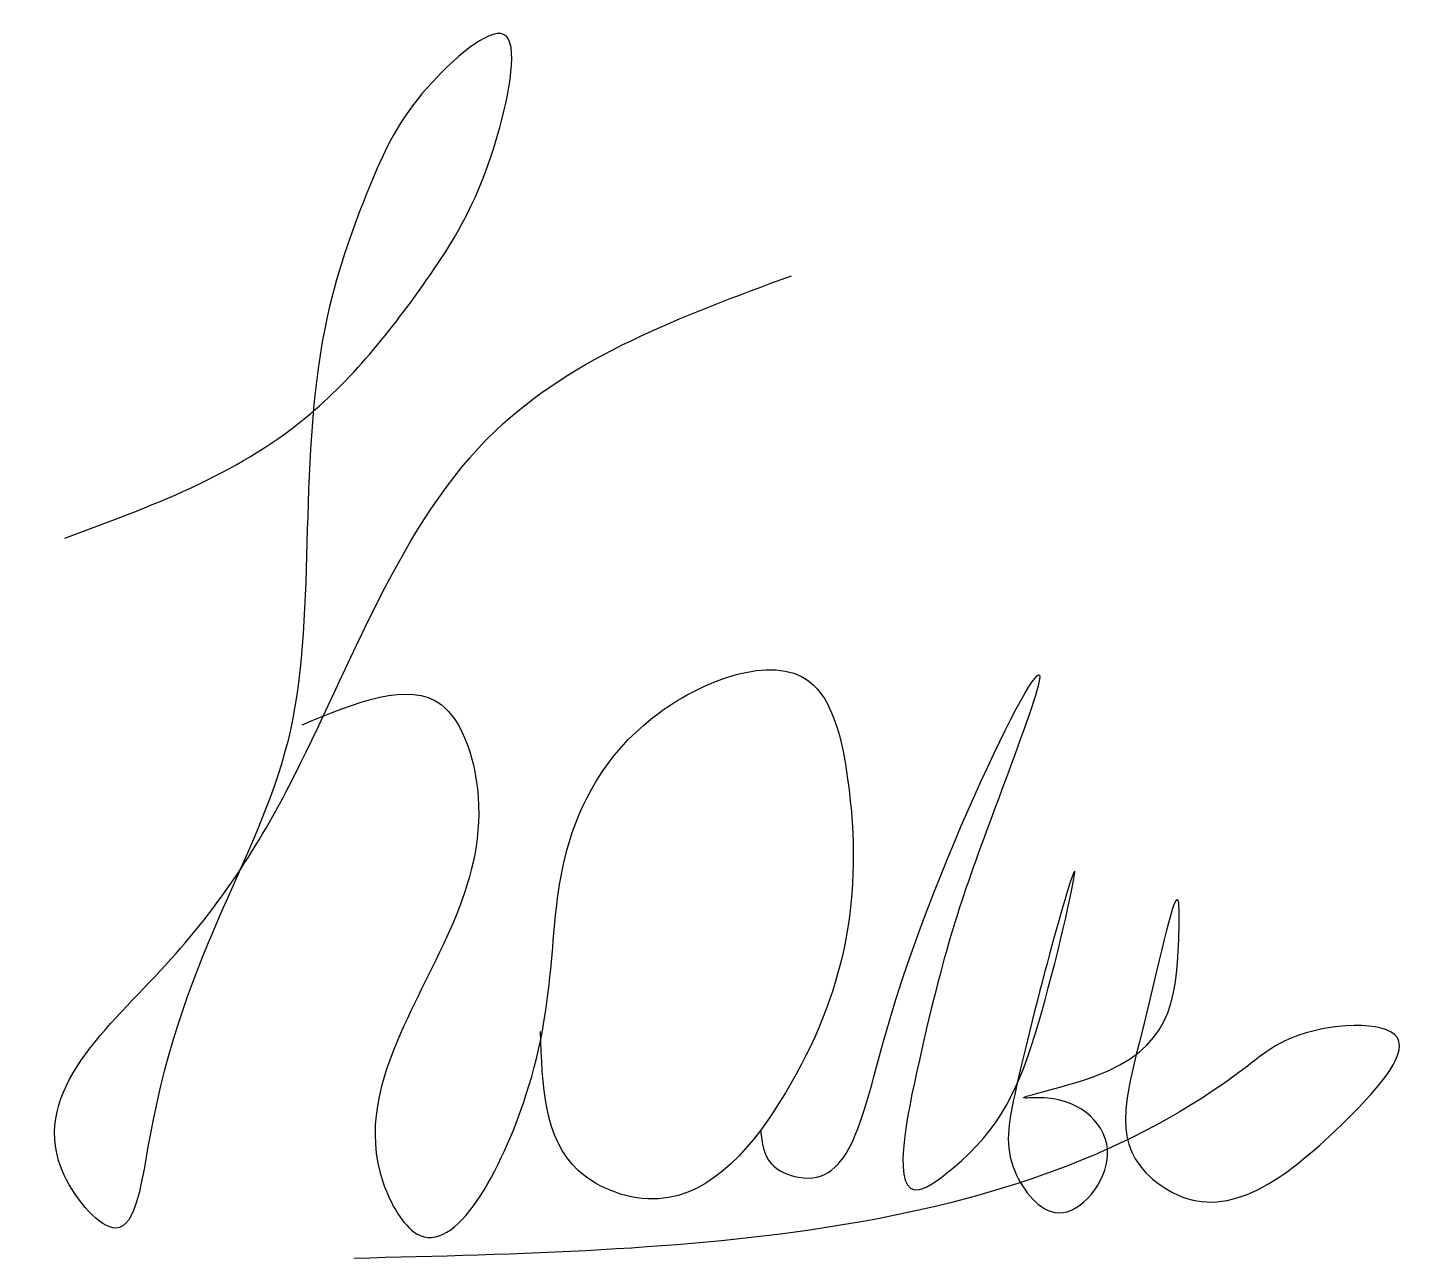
# Model space of a CAD drawing. Header units: inches. Extents: x 30.91 to 36.52, y 13.71 to 18.71.
import ezdxf

# ---------------------------------------------------------------- set-up
doc = ezdxf.new("R2010")
doc.units = ezdxf.units.IN
doc.header["$MEASUREMENT"] = 0
doc.layers.add('Sign', color=5, linetype='Continuous')

msp = doc.modelspace()

# ---------------------------------------------------------------- linework, layer by layer
at = {"layer": 'Sign'}
for points in [[(31.0585, 16.6352), (32.0388, 17.1251), (32.5426, 17.7031), (32.8183, 18.2723), (32.8432, 18.6825), (32.5322, 18.4652), (32.3092, 18.092), (32.1268, 17.5395), (31.976, 15.8565), (31.4039, 14.2016), (31.2666, 13.8309), (31.0561, 14.0466), (31.4464, 14.8759), (31.9707, 15.6278), (32.8098, 17.0712), (34.0131, 17.7013)], [(33.8874, 14.228), (33.9306, 14.0931), (34.0425, 14.0372), (34.3966, 14.622), (35.0167, 16.0342), (34.8436, 15.5442), (34.5336, 14.5139), (34.5336, 13.9879), (34.6687, 14.0733), (35.0176, 14.6631), (35.1658, 15.2778), (34.9212, 14.3743), (34.9212, 14.0633), (35.0991, 13.893), (35.2992, 14.1299), (35.0546, 14.3595), (34.9657, 14.3595), (35.2473, 14.4484), (35.5882, 15.0038), (35.5882, 15.1519), (35.4548, 14.6928), (35.4548, 14.0559), (35.5808, 13.967), (36.2477, 14.2484), (36.4774, 14.6039), (36.0476, 14.6039), (35.8624, 14.4854), (32.2352, 13.7078)], [(32.0234, 15.8766), (32.589, 15.9584), (32.7362, 15.6171), (32.4241, 14.6224), (32.3529, 14.0154), (32.4893, 13.8079), (32.934, 14.3709), (33.1001, 15.3665), (33.45, 15.9058), (34.0845, 16.054), (34.242, 15.6569), (33.9893, 14.3811), (33.4723, 13.95), (33.1465, 14.065), (32.9931, 14.6301)]]:
    msp.add_spline(points, degree=3, dxfattribs=at)

doc.saveas('drawing.dxf')
